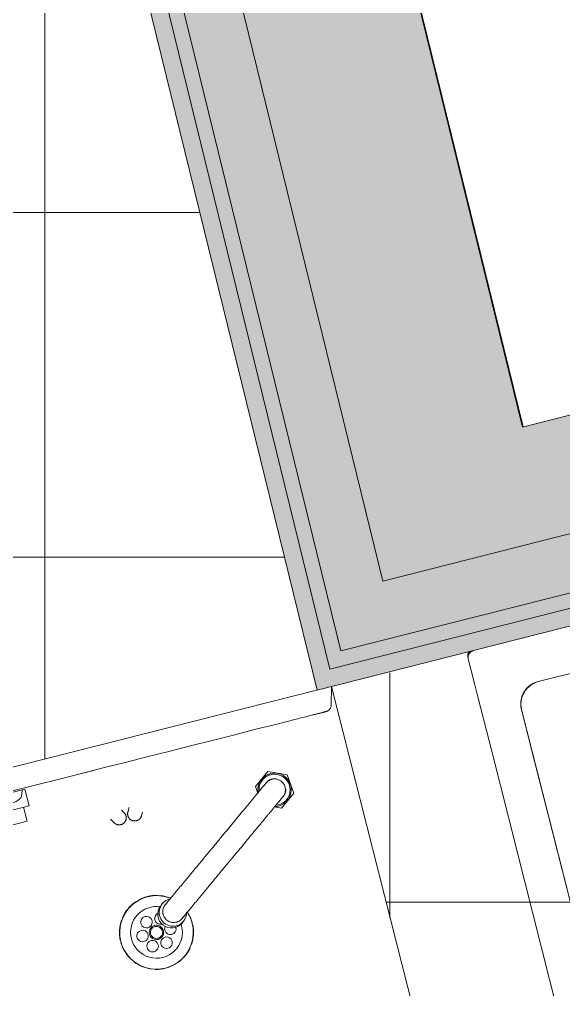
# Model space of a CAD drawing. Header units: metres. Extents: x -227.9 to -140, y 37.9 to 92.1.
# Drawn here: x -159.322 to -158.849, y 60.524 to 61.368 of the extents above; entities that cross this region are included whole.
import ezdxf

# ---------------------------------------------------------------- set-up
doc = ezdxf.new("R2010")
doc.units = ezdxf.units.M
for name, color, linetype, lineweight in [('A-FLOR', 7, 'Continuous', 5), ('A-FLOR-PATT', 7, 'Continuous', 5), ('A-WALL', 7, 'Continuous', 5), ('I-WALL', 7, 'Continuous', 5), ('Q-SPCQ', 7, 'Continuous', 5)]:
    doc.layers.add(name, color=color, linetype=linetype, lineweight=lineweight)

# ---------------------------------------------------------------- blocks, each defined once
blk = doc.blocks.new('QF_Tournus_Lave-Mains_TS2000N_cat - TS2000N à commande au genou _ pompe à savon-512006-MUC-LAG-PRO-PLA-ARC-TZN-N02-AG02Ec-Cote')
at = {"layer": 'Q-SPCQ', "color": 9, "lineweight": 9, "true_color": 0xc0c0c0}
for p, q in [((0.36667, 0), (0.03333, 0)), ((0.38781, 0), (0.36667, 0)), ((0.39583, -0.01555), (0.4, 0)), ((0.4, -0.30332), (0.4, 0)), ((0.10558, -0.021), (0.11746, -0.021)), ((0.11746, -0.021), (0.11971, -0.021)), ((0.11971, -0.036), (0.11971, -0.021)), ((0.11518, -0.036), (0.10543, -0.036)), ((0.11471, -0.0485), (0.11471, -0.036)), ((0.11971, -0.036), (0.11518, -0.036)), ((0.11029, -0.0485), (0.08621, -0.0485)), ((0.11226, -0.0485), (0.11029, -0.0485)), ((0.1146, -0.0485), (0.11226, -0.0485)), ((0.32818, -0.05813), (0.31448, -0.06814)), ((0.3437, -0.06499), (0.32818, -0.05813)), ((0.34552, -0.08186), (0.3437, -0.06499)), ((0.31448, -0.06814), (0.31515, -0.07437)), ((0.33182, -0.09187), (0.34552, -0.08186)), ((0.32609, -0.08934), (0.33182, -0.09187)), ((0.21102, -0.14708), (0.20942, -0.14824)), ((0.22359, -0.16762), (0.22518, -0.16645))]:
    blk.add_line(p, q, dxfattribs=at)
at = {"layer": 'Q-SPCQ', "color": 9, "lineweight": 9, "true_color": 0xc0c0c0, "flags": 128}
for points in [[(0.39569, -0.01601), (0.39561, -0.01624), (0.39551, -0.01646), (0.39541, -0.01667), (0.3953, -0.01689)], [(0.03665, -0.02), (0.05526, -0.02), (0.0741, -0.02), (0.09314, -0.02), (0.11235, -0.02), (0.1317, -0.02), (0.15116, -0.02), (0.1707, -0.02), (0.19028, -0.02), (0.20988, -0.02), (0.22946, -0.02), (0.249, -0.02), (0.26846, -0.02), (0.28781, -0.02), (0.30702, -0.02), (0.32606, -0.02), (0.34489, -0.02), (0.36335, -0.02)], [(0.11746, -0.021), (0.11642, -0.02373), (0.11518, -0.02644)], [(0.36335, -0.02), (0.36484, -0.02), (0.36632, -0.02), (0.36777, -0.02), (0.36919, -0.02), (0.37058, -0.02), (0.37194, -0.02), (0.37326, -0.02), (0.37454, -0.02), (0.37579, -0.02), (0.37699, -0.02), (0.37815, -0.02), (0.37927, -0.02), (0.38034, -0.02), (0.38136, -0.02), (0.38233, -0.02), (0.38325, -0.02), (0.38411, -0.02), (0.38492, -0.02), (0.38568, -0.02), (0.38638, -0.02), (0.38702, -0.02), (0.3876, -0.02), (0.38812, -0.02), (0.38858, -0.02), (0.38897, -0.02), (0.38931, -0.02), (0.38958, -0.02), (0.38979, -0.02), (0.38994, -0.02), (0.39002, -0.02), (0.39004, -0.02)], [(0.38906, -0.02), (0.38877, -0.02), (0.38843, -0.02), (0.38806, -0.02), (0.38765, -0.02), (0.38721, -0.02), (0.38673, -0.02), (0.38621, -0.02), (0.38566, -0.02), (0.38508, -0.02), (0.38447, -0.02), (0.38382, -0.02), (0.38315, -0.02), (0.38244, -0.02), (0.38171, -0.02), (0.38095, -0.02), (0.38017, -0.02), (0.37936, -0.02), (0.37853, -0.02), (0.37767, -0.02), (0.37752, -0.02)], [(0.39004, -0.02), (0.39002, -0.02), (0.38996, -0.02), (0.38986, -0.02), (0.38972, -0.02), (0.38954, -0.02), (0.38932, -0.02)], [(0.39491, -0.01749), (0.39477, -0.01769), (0.39462, -0.01787), (0.39446, -0.01805), (0.39429, -0.01823), (0.39412, -0.01839), (0.39394, -0.01855), (0.39376, -0.01871), (0.39357, -0.01885), (0.39337, -0.01899), (0.39317, -0.01912), (0.39296, -0.01924), (0.39275, -0.01935), (0.39253, -0.01946), (0.39231, -0.01955), (0.39209, -0.01964), (0.39186, -0.01972), (0.39163, -0.01978), (0.3914, -0.01984), (0.39116, -0.01989), (0.39093, -0.01993), (0.39069, -0.01996), (0.39045, -0.01999), (0.39021, -0.02), (0.39004, -0.02)], [(0.11518, -0.02644), (0.11444, -0.02742), (0.11324, -0.0283), (0.11166, -0.02904), (0.10977, -0.02959), (0.10766, -0.02994), (0.10543, -0.03005)], [(0.20162, -0.06234), (0.20186, -0.06192), (0.20258, -0.06067), (0.20378, -0.0586)], [(0.18772, -0.06849), (0.18748, -0.06807), (0.18676, -0.06682), (0.18556, -0.06475)], [(0.19837, -0.06234), (0.19849, -0.06255), (0.1986, -0.06277), (0.1987, -0.063), (0.19879, -0.06322), (0.19888, -0.06346), (0.19895, -0.06369), (0.19901, -0.06393), (0.19907, -0.06417), (0.19911, -0.06441), (0.19915, -0.06465), (0.19917, -0.0649), (0.19919, -0.06514), (0.1992, -0.06539), (0.19919, -0.06564), (0.19918, -0.06588), (0.19915, -0.06613), (0.19912, -0.06637), (0.19908, -0.06661), (0.19903, -0.06685), (0.19896, -0.06709), (0.19889, -0.06733), (0.19881, -0.06756), (0.19872, -0.06779), (0.19862, -0.06801), (0.19851, -0.06823), (0.19839, -0.06845), (0.19827, -0.06866), (0.19813, -0.06887), (0.19799, -0.06907), (0.19784, -0.06926), (0.19768, -0.06945), (0.19752, -0.06963), (0.19735, -0.06981), (0.19717, -0.06998), (0.19698, -0.07014), (0.19679, -0.07029), (0.19659, -0.07044), (0.19639, -0.07058), (0.19618, -0.0707), (0.19612, -0.07074)], [(0.19672, -0.05947), (0.19774, -0.06124), (0.19828, -0.06217), (0.19837, -0.06234)], [(0.20387, -0.07074), (0.20366, -0.07061), (0.20346, -0.07048), (0.20326, -0.07033), (0.20306, -0.07018), (0.20287, -0.07002), (0.20269, -0.06985), (0.20252, -0.06968), (0.20235, -0.0695), (0.20219, -0.06931), (0.20204, -0.06912), (0.2019, -0.06892), (0.20176, -0.06872), (0.20163, -0.06851), (0.20151, -0.06829), (0.2014, -0.06807), (0.2013, -0.06785), (0.20121, -0.06762), (0.20112, -0.06739), (0.20105, -0.06715), (0.20098, -0.06692), (0.20093, -0.06668), (0.20088, -0.06644), (0.20085, -0.06619), (0.20082, -0.06595), (0.2008, -0.0657), (0.2008, -0.06546), (0.2008, -0.06521), (0.20081, -0.06496), (0.20084, -0.06472), (0.20087, -0.06448), (0.20091, -0.06423), (0.20096, -0.06399), (0.20102, -0.06375), (0.20109, -0.06352), (0.20117, -0.06329), (0.20126, -0.06306), (0.20136, -0.06283), (0.20147, -0.06261), (0.20159, -0.06239), (0.20162, -0.06234)], [(0.21393, -0.06562), (0.21291, -0.06739), (0.21237, -0.06832), (0.21227, -0.06849)], [(0.21341, -0.14847), (0.21383, -0.14816), (0.2143, -0.14782), (0.21481, -0.14745), (0.21535, -0.14705), (0.21594, -0.14662), (0.21657, -0.14616), (0.21724, -0.14567), (0.21796, -0.14515), (0.21871, -0.1446), (0.21951, -0.14401), (0.22035, -0.1434), (0.22123, -0.14276), (0.22214, -0.14209), (0.2231, -0.14139), (0.22409, -0.14067), (0.22511, -0.13992), (0.22616, -0.13915), (0.22725, -0.13836), (0.22836, -0.13755), (0.22949, -0.13672), (0.23065, -0.13587), (0.23182, -0.13501), (0.23302, -0.13414), (0.23423, -0.13326), (0.23545, -0.13236), (0.23669, -0.13146), (0.24507, -0.12533), (0.24636, -0.12439), (0.24765, -0.12345), (0.25459, -0.11838), (0.25581, -0.11748), (0.25703, -0.1166), (0.26335, -0.11197), (0.26445, -0.11117), (0.26552, -0.11039), (0.27197, -0.10568), (0.27293, -0.10498), (0.27388, -0.10428), (0.27481, -0.1036), (0.27573, -0.10293), (0.27665, -0.10226), (0.27755, -0.1016), (0.27844, -0.10095), (0.27933, -0.1003), (0.2802, -0.09966), (0.28761, -0.09424), (0.28841, -0.09366), (0.28921, -0.09308), (0.29704, -0.08735), (0.29775, -0.08683), (0.29846, -0.08632), (0.29915, -0.08581), (0.29984, -0.08531), (0.30052, -0.08481), (0.30119, -0.08432), (0.30186, -0.08384), (0.30251, -0.08336), (0.30316, -0.08289), (0.30379, -0.08242), (0.30442, -0.08196), (0.30505, -0.08151), (0.30566, -0.08106), (0.31537, -0.07396), (0.32195, -0.06915), (0.32428, -0.06745), (0.32441, -0.06735)], [(0.19612, -0.07074), (0.19591, -0.07086), (0.19569, -0.07097), (0.19546, -0.07107), (0.19523, -0.07116), (0.195, -0.07124), (0.19477, -0.07132), (0.19453, -0.07138), (0.19429, -0.07143), (0.19405, -0.07148), (0.1938, -0.07152), (0.19356, -0.07154), (0.19331, -0.07156), (0.19307, -0.07156), (0.19282, -0.07156), (0.19258, -0.07154), (0.19233, -0.07152), (0.19209, -0.07149), (0.19185, -0.07144), (0.19161, -0.07139), (0.19137, -0.07133), (0.19113, -0.07126), (0.1909, -0.07118), (0.19067, -0.07109), (0.19045, -0.07099), (0.19023, -0.07088), (0.19001, -0.07076), (0.1898, -0.07063), (0.18959, -0.0705), (0.18939, -0.07036), (0.1892, -0.07021), (0.18901, -0.07005), (0.18883, -0.06988), (0.18865, -0.06971), (0.18848, -0.06953), (0.18832, -0.06935), (0.18817, -0.06916), (0.18802, -0.06896), (0.18788, -0.06875), (0.18775, -0.06854), (0.18772, -0.06849)], [(0.21227, -0.06849), (0.21214, -0.0687), (0.21201, -0.0689), (0.21187, -0.0691), (0.21171, -0.0693), (0.21156, -0.06948), (0.21139, -0.06966), (0.21121, -0.06984), (0.21103, -0.07001), (0.21085, -0.07017), (0.21065, -0.07032), (0.21046, -0.07046), (0.21025, -0.0706), (0.21004, -0.07073), (0.20983, -0.07085), (0.20961, -0.07096), (0.20938, -0.07106), (0.20915, -0.07115), (0.20892, -0.07124), (0.20869, -0.07131), (0.20845, -0.07138), (0.20821, -0.07143), (0.20797, -0.07148), (0.20773, -0.07151), (0.20748, -0.07154), (0.20724, -0.07156), (0.20699, -0.07156), (0.20674, -0.07156), (0.2065, -0.07155), (0.20625, -0.07152), (0.20601, -0.07149), (0.20577, -0.07145), (0.20553, -0.0714), (0.20529, -0.07133), (0.20505, -0.07126), (0.20482, -0.07118), (0.20459, -0.07109), (0.20437, -0.07099), (0.20415, -0.07089), (0.20393, -0.07077), (0.20387, -0.07074)], [(0.334, -0.08381), (0.33381, -0.08395), (0.33361, -0.08409), (0.3334, -0.08425), (0.33318, -0.08441), (0.33295, -0.08458), (0.33271, -0.08475), (0.33245, -0.08494), (0.33219, -0.08513), (0.33192, -0.08533), (0.33163, -0.08554), (0.33134, -0.08575), (0.33103, -0.08598), (0.33072, -0.08621), (0.33039, -0.08645), (0.33005, -0.08669), (0.32971, -0.08694), (0.32935, -0.08721), (0.32898, -0.08747), (0.3286, -0.08775), (0.32822, -0.08803), (0.32782, -0.08833), (0.32741, -0.08862), (0.32699, -0.08893), (0.32656, -0.08924), (0.32612, -0.08956), (0.32568, -0.08989), (0.32522, -0.09023), (0.32475, -0.09057), (0.32427, -0.09092), (0.32378, -0.09127), (0.32329, -0.09164), (0.32278, -0.09201), (0.32226, -0.09238), (0.32174, -0.09277), (0.3212, -0.09316), (0.32066, -0.09356), (0.32011, -0.09396), (0.31954, -0.09437), (0.31897, -0.09479), (0.31839, -0.09521), (0.3178, -0.09564), (0.3172, -0.09608), (0.3166, -0.09653), (0.31598, -0.09698), (0.31536, -0.09743), (0.31472, -0.09789), (0.31408, -0.09836), (0.31343, -0.09884), (0.31277, -0.09932), (0.31211, -0.09981), (0.31143, -0.1003), (0.31075, -0.1008), (0.31006, -0.1013), (0.30936, -0.10181), (0.30865, -0.10233), (0.30794, -0.10285), (0.30722, -0.10338), (0.30649, -0.10391), (0.30575, -0.10445), (0.305, -0.105), (0.30425, -0.10555), (0.30349, -0.1061), (0.30272, -0.10666), (0.30195, -0.10723), (0.30117, -0.1078), (0.30038, -0.10838), (0.29958, -0.10896), (0.29878, -0.10954), (0.29797, -0.11013), (0.29716, -0.11073), (0.29634, -0.11133), (0.29551, -0.11193), (0.29467, -0.11255), (0.29383, -0.11316), (0.29298, -0.11378), (0.29212, -0.11441), (0.29126, -0.11504), (0.28669, -0.11838), (0.28576, -0.11906), (0.28483, -0.11974), (0.28388, -0.12044), (0.28291, -0.12114), (0.28193, -0.12186), (0.28094, -0.12258), (0.27993, -0.12332), (0.27891, -0.12406), (0.27787, -0.12482), (0.27681, -0.1256), (0.27574, -0.12638), (0.27159, -0.12941), (0.26772, -0.13224), (0.2665, -0.13313), (0.26288, -0.13578), (0.26161, -0.13671), (0.26033, -0.13764), (0.25905, -0.13858), (0.25776, -0.13952), (0.2543, -0.14205), (0.25081, -0.1446), (0.24955, -0.14552), (0.2483, -0.14643), (0.24706, -0.14734), (0.24583, -0.14824), (0.24217, -0.15091), (0.24101, -0.15176), (0.23987, -0.1526), (0.23875, -0.15341), (0.23526, -0.15596), (0.23202, -0.15833), (0.22854, -0.16088), (0.226, -0.16273), (0.22458, -0.16377)]]:
    blk.add_lwpolyline(points, dxfattribs=at)
at = {"layer": 'Q-SPCQ', "color": 9, "lineweight": 9, "true_color": 0xc0c0c0}
for centre, radius, start, end in [((0.33, -0.075), 0.01454, 36.15839, 178.26378), ((0.33, -0.075), 0.01454, 36.15839, 177.07253), ((0.33, -0.075), 0.01354, 36.15839, 171.15839), ((0.33, -0.075), 0.01454, 254.71412, 36.15839), ((0.33, -0.075), 0.01454, 255.24426, 36.15839), ((0.33, -0.075), 0.00974, 75.14739, 111.2089), ((0.33, -0.075), 0.01354, 261.15839, 36.15839), ((0.33, -0.075), 0.00974, 318.64397, 350.0447), ((0.2, -0.17), 0.032, 55.5778, 180), ((0.2, -0.17), 0.032, 52.79779, 180), ((0.2, -0.17), 0.03221, 110.94857, 141.01448), ((0.2, -0.17), 0.03221, 73.79869, 106.20131), ((0.2, -0.17), 0.03221, 55.05094, 69.05143), ((0.2, -0.17), 0.0225, 67.12143, 180), ((0.2, -0.17), 0.03221, 146.54019, 177.97206), ((0.19374, -0.15919), 0.005, 0, 180), ((0.19374, -0.15919), 0.005, 180, 0), ((0.20623, -0.15918), 0.005, 90, 180), ((0.20623, -0.15918), 0.005, 180, 270), ((0.2, -0.17), 0.032, 0, 19.93864), ((0.18751, -0.17002), 0.005, 0.21055, 179.78945), ((0.2, -0.17), 0.00625, 360, 180), ((0.2, -0.17), 0.00526, 0, 180), ((0.21249, -0.16998), 0.005, 138.57491, 180.21055), ((0.21249, -0.16998), 0.005, 359.78945, 13.668), ((0.2, -0.17), 0.0225, 0, 5.23265), ((0.2, -0.17), 0.032, 360, 16.76184), ((0.2, -0.17), 0.03221, 2.02794, 17.29269), ((0.2, -0.17), 0.03221, 182.02794, 213.45981), ((0.2, -0.17), 0.032, 180, 360), ((0.2, -0.17), 0.032, 180, 0), ((0.2, -0.17), 0.0225, 180, 0), ((0.18751, -0.17002), 0.005, 179.78945, 0.21055), ((0.19377, -0.18083), 0.005, 0, 180), ((0.2, -0.17), 0.00625, 180, 360), ((0.2, -0.17), 0.00526, 180, 355.53217), ((0.20626, -0.18081), 0.005, 0, 180), ((0.21249, -0.16998), 0.005, 180.21055, 359.78945), ((0.2, -0.17), 0.03221, 326.54019, 357.97206), ((0.19377, -0.18083), 0.005, 180, 0), ((0.20626, -0.18081), 0.005, 180, 0), ((0.2, -0.17), 0.03221, 218.98552, 249.05143), ((0.2, -0.17), 0.03221, 290.94857, 321.01448), ((0.2, -0.17), 0.03221, 253.79869, 286.20131)]:
    blk.add_arc(centre, radius, start, end, dxfattribs=at)
for centre, start_param, end_param in [((0.21651, -0.15793), 0.061605, 3.141593), ((0.2181, -0.15676), 0, 3.141593), ((0.2181, -0.15676), 5.576204, 6.283185), ((0.2181, -0.15676), 3.141593, 3.872042)]:
    blk.add_ellipse(centre, major_axis=(-0.00708, 0.00969), ratio=0.992546, start_param=start_param, end_param=end_param, dxfattribs=at)
for points, knots in [([(0.17117, -0.02), (0.17117, -0.02), (0.17259, -0.02), (0.17774, -0.02), (0.18194, -0.02), (0.18332, -0.02)], [0, 0, 0, 0, 0.3926991, 0.7853982, 0.9601879, 0.9601879, 0.9601879, 0.9601879]), ([(0.18332, -0.02), (0.18194, -0.02), (0.17774, -0.02), (0.17259, -0.02), (0.17117, -0.02), (0.17117, -0.02)], [5.3229974, 5.3229974, 5.3229974, 5.3229974, 5.4977871, 5.8904862, 6.2831853, 6.2831853, 6.2831853, 6.2831853]), ([(0.33527, -0.06713), (0.33436, -0.06652), (0.33231, -0.06562), (0.32897, -0.06539), (0.32574, -0.06633), (0.32358, -0.0679), (0.3226, -0.06907), (0.32235, -0.06942)], [0.1111111, 0.1111111, 0.1111111, 0.1111111, 0.2222222, 0.3333333, 0.4444444, 0.5555556, 0.5983775, 0.5983775, 0.5983775, 0.5983775]), ([(0.21127, -0.16176), (0.21094, -0.16129), (0.21036, -0.16032), (0.20977, -0.1588), (0.20946, -0.15714), (0.20944, -0.15547), (0.20972, -0.15382), (0.21027, -0.15225), (0.21109, -0.1508), (0.21223, -0.1494), (0.21352, -0.14834), (0.21447, -0.14779), (0.21484, -0.14761)], [0, 0, 0, 0, 0.0555556, 0.1111111, 0.1666667, 0.2222222, 0.2777778, 0.3333333, 0.3888889, 0.4444444, 0.5138889, 0.5555556, 0.5555556, 0.5555556, 0.5555556]), ([(0.22585, -0.16266), (0.22489, -0.16365), (0.22315, -0.16483), (0.22044, -0.16558), (0.21836, -0.16568), (0.21631, -0.16535), (0.21368, -0.16427), (0.21214, -0.16292), (0.21127, -0.16176)], [0.4444444, 0.4444444, 0.4444444, 0.4444444, 0.5833333, 0.6527778, 0.7222222, 0.7916667, 0.8611111, 1, 1, 1, 1])]:
    blk.add_open_spline(points, degree=3, knots=knots, dxfattribs=at)
for points in [[(0.33765, -0.06941), (0.33707, -0.06863), (0.33637, -0.06793), (0.33559, -0.06735)], [(0.33417, -0.0835), (0.33516, -0.08302), (0.33697, -0.0817), (0.33884, -0.0789), (0.33964, -0.07565), (0.33928, -0.07231), (0.3383, -0.0703), (0.33765, -0.06941)]]:
    blk.add_open_spline(points, degree=3, dxfattribs=at)
blk = doc.blocks.new('Vidoir mural_46x38_avec_grille - Vidoir mural_46x38_avec_grille-4237193-MUC-LAG-PRO-PLA-ARC-TZN-N02-AG02Ec-Cote')
at = {"layer": 'Q-SPCQ', "color": 9, "lineweight": 9, "true_color": 0xc0c0c0}
for p, q in [((-0.2275, -0.004), (-0.2275, -0.006)), ((-0.2275, -0.006), (-0.2275, -0.028)), ((-0.2275, -0.028), (-0.2275, -0.04)), ((-0.2275, -0.04), (-0.2275, -0.09)), ((-0.1735, -0.04), (-0.08499, -0.04)), ((-0.1935, -0.09), (-0.1935, -0.05972)), ((-0.1935, -0.341), (-0.1935, -0.06)), ((-0.2275, -0.09), (-0.2275, -0.37)), ((-0.1935, -0.341), (-0.1935, -0.09))]:
    blk.add_line(p, q, dxfattribs=at)
for centre, radius in [((-0.2235, -0.004), 0.004), ((-0.2215, -0.006), 0.006), ((-0.2215, -0.006), 0.006), ((-0.2235, -0.004), 0.004), ((-0.1735, -0.06), 0.02)]:
    blk.add_arc(centre, radius, 90, 180, dxfattribs=at)
for points, knots in [([(-0.1735, -0.04), (-0.17473, -0.04), (-0.17717, -0.04023), (-0.18009, -0.04105), (-0.18228, -0.042), (-0.18383, -0.04284), (-0.18506, -0.04366), (-0.18601, -0.04439), (-0.18672, -0.04498), (-0.18739, -0.0456), (-0.18824, -0.04646), (-0.18924, -0.04762), (-0.19034, -0.04916), (-0.19136, -0.05092), (-0.19225, -0.05292), (-0.19317, -0.05584), (-0.1935, -0.05829), (-0.1935, -0.06)], [0, 0, 0, 0, 0.125, 0.25, 0.3125, 0.375, 0.4375, 0.46875, 0.5, 0.53125, 0.5625, 0.625, 0.6875, 0.75, 0.8125, 0.875, 1, 1, 1, 1]), ([(-0.1935, -0.05972), (-0.19339, -0.05816), (-0.19306, -0.05594), (-0.19226, -0.05324), (-0.1915, -0.05136), (-0.19053, -0.04962), (-0.18935, -0.04802), (-0.18827, -0.04681), (-0.18735, -0.0459), (-0.18666, -0.04525), (-0.18595, -0.04464), (-0.18495, -0.04386), (-0.18363, -0.04299), (-0.18198, -0.04209), (-0.17978, -0.04109), (-0.177, -0.04023), (-0.17468, -0.04), (-0.1735, -0.04)], [0, 0, 0, 0, 0.125, 0.1875, 0.25, 0.3125, 0.375, 0.4375, 0.46875, 0.5, 0.53125, 0.5625, 0.625, 0.6875, 0.75, 0.875, 1, 1, 1, 1])]:
    blk.add_open_spline(points, degree=3, knots=knots, dxfattribs=at)
blk.add_open_spline([(-0.1935, -0.06), (-0.1935, -0.06213), (-0.1935, -0.06662), (-0.1935, -0.07412), (-0.1935, -0.08204), (-0.1935, -0.08733), (-0.1935, -0.09)], degree=3, dxfattribs=at)
blk = doc.blocks.new('MUC-DLP-DCE-CUI-M3D-TZN-TNV-v21-C_rvt-1-MUC-LAG-PRO-PLA-ARC-TZN-N02-AG02Ec-Cote')
at = {"layer": 'Q-SPCQ', "color": 9, "lineweight": 9, "true_color": 0xc0c0c0, "rotation": 14.21777698102416}
for name, p in [('Vidoir mural_46x38_avec_grille - Vidoir mural_46x38_avec_grille-4237193-MUC-LAG-PRO-PLA-ARC-TZN-N02-AG02Ec-Cote', (-158.71254, 60.87335)), ('QF_Tournus_Lave-Mains_TS2000N_cat - TS2000N à commande au genou _ pompe à savon-512006-MUC-LAG-PRO-PLA-ARC-TZN-N02-AG02Ec-Cote', (-159.43835, 60.68945))]:
    blk.add_blockref(name, p, dxfattribs=at)

msp = doc.modelspace()

# ---------------------------------------------------------------- hatches: boundary and pattern name
at = {"layer": 'A-FLOR-PATT', "true_color": 0xc0c0c0}
h = msp.add_hatch(dxfattribs=at)
h.set_pattern_fill('FP_2', color=9, style=0, pattern_type=2)
h.set_pattern_definition([(0, (0, 0), (0, 0.3), []), (90, (0, 0), (-0.3, 0), [])])
h.paths.add_polyline_path([(-160.3114, 55.46463), (-157.02087, 55.46463), (-157.14056, 55.93704), (-157.14056, 55.91113), (-157.14681, 55.91113), (-157.14681, 55.50813), (-157.14056, 55.50813), (-157.14056, 55.47963), (-157.16806, 55.47963), (-157.16806, 55.50813), (-157.16181, 55.50813), (-157.16181, 55.91113), (-157.16806, 55.91113), (-157.16806, 55.93963), (-157.14122, 55.93963), (-157.36082, 56.80638), (-157.84255, 56.6848), (-158.31082, 56.68586), (-158.64104, 57.01757), (-158.63999, 57.48563), (-158.3087, 57.81543), (-158.1531, 57.85486), (-158.39843, 58.82311), (-157.90357, 58.9485), (-157.943, 59.10412), (-157.93831, 59.10596), (-157.943, 59.12475), (-157.93353, 59.12782), (-158.15442, 59.99962), (-158.96384, 59.79454), (-158.95524, 59.76061), (-158.85831, 59.78517), (-158.8534, 59.76579), (-158.96972, 59.73631), (-158.98323, 59.78963), (-159.04624, 59.77366), (-159.05606, 59.81244), (-158.99305, 59.8284), (-159.00656, 59.88172), (-158.89024, 59.91119), (-158.88532, 59.89181), (-158.98226, 59.86724), (-158.97366, 59.83332), (-158.16424, 60.0384), (-158.16915, 60.05779), (-158.17885, 60.05533), (-158.18376, 60.07472), (-158.18861, 60.07349), (-158.41065, 60.94984), (-158.62786, 60.89404), (-158.61178, 60.83182), (-158.60328, 60.83305), (-158.60017, 60.82312), (-158.5775, 60.83317), (-158.57281, 60.83604), (-158.5666, 60.83179), (-158.56426, 60.82783), (-158.56473, 60.82271), (-158.5682, 60.81788), (-158.58259, 60.81808), (-158.59899, 60.8161), (-158.59662, 60.80472), (-158.60651, 60.80221), (-158.60837, 60.7998), (-158.60975, 60.79775), (-158.59959, 60.77479), (-158.59671, 60.77009), (-158.60096, 60.76389), (-158.60492, 60.76155), (-158.61005, 60.76202), (-158.61488, 60.76549), (-158.61464, 60.77959), (-158.61749, 60.79682), (-158.62989, 60.79629), (-158.67835, 60.78294), (-158.63367, 60.60742), (-158.65306, 60.60251), (-158.69804, 60.77902), (-158.75257, 60.7652), (-158.75444, 60.76279), (-158.7593, 60.76112), (-158.75663, 60.76084), (-158.74622, 60.73738), (-158.7441, 60.73179), (-158.74712, 60.72716), (-158.75169, 60.72437), (-158.75682, 60.72483), (-158.76165, 60.72831), (-158.7614, 60.7424), (-158.76355, 60.75981), (-158.77655, 60.75913), (-158.7802, 60.75913), (-158.78348, 60.76919), (-158.80615, 60.75914), (-158.81084, 60.75627), (-158.81705, 60.76051), (-158.81939, 60.76448), (-158.81892, 60.7696), (-158.81545, 60.77443), (-158.80135, 60.77419), (-158.78453, 60.77621), (-158.78687, 60.78746), (-158.77948, 60.7901), (-158.79526, 60.85239), (-159.05032, 60.7866), (-158.9762, 60.49262), (-158.97465, 60.46668), (-158.9882, 60.43494), (-159.00507, 60.4186), (-159.03859, 60.39673), (-159.05045, 60.38816), (-159.05166, 60.38174), (-159.06369, 60.35006), (-159.08698, 60.33638), (-159.11622, 60.32397), (-159.14622, 60.31556), (-159.16852, 60.31151), (-159.2059, 60.31041), (-159.21844, 60.31085), (-159.24722, 60.33566), (-159.24858, 60.33864), (-159.2627, 60.33993), (-159.3097, 60.34458), (-159.33231, 60.35277), (-159.35613, 60.37773), (-159.36422, 60.3969), (-159.43757, 60.68965), (-159.06321, 60.78523), (-159.2763, 61.65425), (-159.73223, 61.53873), (-159.73407, 61.54291), (-159.75272, 61.53818), (-159.75517, 61.54788), (-160.68577, 61.31209), (-160.68331, 61.3024), (-160.7027, 61.29749), (-160.70159, 61.29312), (-161.37413, 61.12272), (-161.37413, 59.90527), (-161.37913, 59.90527), (-161.37913, 59.88527), (-161.38913, 59.88527), (-161.38913, 58.82527), (-161.37913, 58.82527), (-161.37913, 58.80527), (-161.37413, 58.80527), (-161.37413, 58.77527), (-160.3124, 58.77527), (-160.3124, 58.70106), (-159.6124, 58.70106), (-159.61296, 55.47963), (-160.3124, 55.47963), (-160.3114, 56.73603), (-160.3274, 56.73603), (-160.3274, 55.46463)])
h.paths.add_polyline_path([(-158.73631, 55.47963), (-158.75756, 55.47963), (-158.75756, 55.50813), (-158.75131, 55.50813), (-158.75131, 55.91113), (-158.75756, 55.91113), (-158.75756, 55.93963), (-158.73006, 55.93963), (-158.73006, 55.92463), (-157.16856, 55.92463), (-157.16856, 55.49463), (-158.73006, 55.49463), (-158.73006, 55.47963)])
h.paths.add_polyline_path([(-158.73631, 55.50813), (-158.73006, 55.50813), (-158.73006, 55.91113), (-158.73631, 55.91113), (-158.73631, 55.55145)])
h.paths.add_polyline_path([(-159.1687, 58.3986), (-159.24238, 58.68941), (-158.95157, 58.76309), (-158.87789, 58.47228), (-159.15639, 58.40171)])
h.paths.add_polyline_path([(-159.04592, 58.52872), (-158.99256, 58.54224), (-159.00607, 58.59353), (-159.05882, 58.57965), (-159.04734, 58.53432)])
h.paths.add_polyline_path([(-159.07293, 58.63535), (-159.0197, 58.64935), (-159.03309, 58.70218), (-159.08632, 58.68818), (-159.07435, 58.64095)])
h.paths.add_polyline_path([(-159.07483, 58.63487), (-159.08834, 58.68818), (-159.14169, 58.67466), (-159.1277, 58.62147), (-159.08644, 58.63193)])
h.paths.add_polyline_path([(-159.12961, 58.61897), (-159.18292, 58.60546), (-159.16941, 58.55417), (-159.1167, 58.56803), (-159.12819, 58.61336)])
h.paths.add_polyline_path([(-159.1277, 58.61945), (-159.12819, 58.62135), (-159.13009, 58.62087), (-159.12961, 58.61897), (-159.12819, 58.61933)])
h.paths.add_polyline_path([(-159.1161, 58.56565), (-159.11407, 58.56565), (-159.10117, 58.51472), (-159.10319, 58.51472), (-159.11468, 58.56005)])
h.paths.add_polyline_path([(-159.10259, 58.51234), (-159.10057, 58.51234), (-159.08766, 58.4614), (-159.03443, 58.4754), (-159.04734, 58.52633), (-159.04543, 58.52682), (-159.04592, 58.52872), (-159.04794, 58.52872), (-159.06084, 58.57965), (-159.05894, 58.58013), (-159.05894, 58.58216), (-159.00619, 58.59603), (-159.0191, 58.64697), (-159.07245, 58.63345), (-159.07293, 58.63535), (-159.07483, 58.63487), (-159.07483, 58.63284), (-159.12758, 58.61897), (-159.11468, 58.56803), (-159.11658, 58.56755), (-159.1161, 58.56565), (-159.16941, 58.55214), (-159.1559, 58.50085), (-159.10307, 58.51424)])
h.paths.add_polyline_path([(-159.14288, 58.44741), (-159.08968, 58.4614), (-159.10259, 58.51234), (-159.1558, 58.49842), (-159.1463, 58.46092)])
h.paths.add_polyline_path([(-159.03241, 58.4754), (-158.97906, 58.48892), (-158.99256, 58.54021), (-159.04531, 58.52633), (-159.03431, 58.48291)])
h.paths.add_polyline_path([(-158.97715, 58.4894), (-158.9238, 58.50292), (-158.93731, 58.55421), (-158.99018, 58.54082), (-158.97905, 58.49691)])
h.paths.add_polyline_path([(-159.10069, 58.51282), (-159.10117, 58.51472), (-159.04782, 58.52824), (-159.04734, 58.52633), (-159.09318, 58.51472)])
h.paths.add_polyline_path([(-158.99066, 58.54272), (-158.93731, 58.55624), (-158.95082, 58.60753), (-159.00369, 58.59413), (-158.99256, 58.55022)])
h.paths.add_polyline_path([(-158.99208, 58.54033), (-158.99018, 58.54082), (-158.99066, 58.54272), (-158.99256, 58.54224), (-158.9922, 58.54082)])
h.paths.add_polyline_path([(-159.1142, 58.56613), (-159.11468, 58.56803), (-159.06133, 58.58155), (-159.06084, 58.57965), (-159.10669, 58.56803)])
h.paths.add_polyline_path([(-159.06133, 58.58155), (-159.07435, 58.63297), (-159.07245, 58.63345), (-159.05942, 58.58203), (-159.06084, 58.58167)])
h.paths.add_polyline_path([(-159.00417, 58.59603), (-158.95082, 58.60955), (-158.96433, 58.66084), (-159.01707, 58.64697), (-159.00559, 58.60164)])
h.paths.add_polyline_path([(-159.00559, 58.59365), (-159.00369, 58.59413), (-159.00417, 58.59603), (-159.00607, 58.59555), (-159.00571, 58.59413)])
h.paths.add_polyline_path([(-159.1834, 58.60736), (-159.13009, 58.62087), (-159.1436, 58.67418), (-159.19691, 58.66067), (-159.18683, 58.62087)])
h.paths.add_polyline_path([(-159.0191, 58.64697), (-159.0172, 58.64745), (-159.01768, 58.64935), (-159.01958, 58.64887), (-159.01922, 58.64745)])
h.paths.add_polyline_path([(-159.01768, 58.64935), (-158.96433, 58.66287), (-158.97783, 58.71618), (-159.03106, 58.70218), (-159.02062, 58.66096)])
h.paths.add_polyline_path([(-159.24099, 60.33867), (-159.19674, 60.34176), (-159.21067, 60.34072), (-159.2389, 60.33882)])
h.paths.add_polyline_path([(-159.17785, 60.34417), (-159.13305, 60.35474), (-159.13771, 60.35403), (-159.16442, 60.34757), (-159.17679, 60.34444)])
h.paths.add_polyline_path([(-159.11487, 60.36017), (-159.07454, 60.37683), (-159.09588, 60.36778), (-159.11414, 60.36047)])
h.paths.add_polyline_path([(-159.20316, 60.54178), (-159.19105, 60.54428), (-159.18904, 60.54585), (-159.20361, 60.54185)])
h.paths.add_polyline_path([(-159.20553, 60.54213), (-159.22233, 60.54885), (-159.21712, 60.54544), (-159.20987, 60.54276)])
h.paths.add_polyline_path([(-159.18518, 60.54728), (-159.17767, 60.55431), (-159.17523, 60.55923), (-159.18221, 60.55085)])
h.paths.add_polyline_path([(-159.23374, 60.56592), (-159.23374, 60.58093), (-159.23454, 60.57278), (-159.23401, 60.56825)])
h.paths.add_polyline_path([(-159.22361, 60.54985), (-159.23156, 60.56046), (-159.22815, 60.55481), (-159.22565, 60.55146)])
h.paths.add_polyline_path([(-159.2018, 60.5592), (-159.20129, 60.5604), (-159.19932, 60.55984)])
h.paths.add_polyline_path([(-159.20363, 60.58836), (-159.20483, 60.58714), (-159.20687, 60.58753)])
h.paths.add_polyline_path([(-159.20102, 60.57979), (-159.19879, 60.58036), (-159.19548, 60.57802), (-159.19666, 60.57531), (-159.20009, 60.57884)])
h.paths.add_polyline_path([(-159.20708, 60.57826), (-159.20663, 60.58136), (-159.2019, 60.58151), (-159.2019, 60.57957), (-159.20671, 60.57835)])
h.paths.add_polyline_path([(-159.20878, 60.57224), (-159.20483, 60.56751), (-159.20603, 60.56676), (-159.20995, 60.56954), (-159.209, 60.57173)])
h.paths.add_polyline_path([(-159.21046, 60.57315), (-159.21094, 60.57475), (-159.20781, 60.57829), (-159.20735, 60.57731), (-159.209, 60.57236), (-159.21046, 60.57315)])
h.paths.add_polyline_path([(-159.2042, 60.55133), (-159.20617, 60.55676), (-159.20261, 60.55817), (-159.2018, 60.5592), (-159.19055, 60.56), (-159.18963, 60.56244), (-159.18918, 60.56616), (-159.18963, 60.56979), (-159.18581, 60.57819), (-159.18526, 60.57922), (-159.19092, 60.57863), (-159.19243, 60.57801), (-159.19769, 60.5808), (-159.20088, 60.58542), (-159.19968, 60.58716), (-159.20123, 60.59038), (-159.21058, 60.5876), (-159.21401, 60.58698), (-159.21489, 60.58756), (-159.2158, 60.58512), (-159.21625, 60.5814), (-159.2158, 60.57777), (-159.21963, 60.56937), (-159.21967, 60.56835), (-159.22082, 60.56735), (-159.21472, 60.56511), (-159.21094, 60.56053), (-159.20866, 60.55746), (-159.20483, 60.55219)])
h.paths.add_polyline_path([(-159.1717, 60.58164), (-159.17654, 60.59148), (-159.17608, 60.5886), (-159.17356, 60.5846)])
h.paths.add_polyline_path([(-159.17295, 60.56269), (-159.1717, 60.56663), (-159.17089, 60.57478), (-159.17185, 60.57931), (-159.1728, 60.565)])
h.paths.add_polyline_path([(-159.20354, 60.56605), (-159.20354, 60.56799), (-159.19833, 60.56855), (-159.19932, 60.56619), (-159.20261, 60.56608)])
h.paths.add_polyline_path([(-159.20415, 60.56872), (-159.20763, 60.57312), (-159.20638, 60.57755), (-159.20217, 60.57826), (-159.20073, 60.57826), (-159.1978, 60.57444), (-159.19984, 60.57008), (-159.20327, 60.5693), (-159.20361, 60.56907)])
h.paths.add_polyline_path([(-159.19644, 60.56921), (-159.19809, 60.57025), (-159.19596, 60.57494), (-159.19419, 60.57337), (-159.19497, 60.57192)])
h.paths.add_polyline_path([(-159.20182, 60.57025), (-159.20102, 60.57471), (-159.2035, 60.57548), (-159.20442, 60.57532), (-159.2042, 60.57278), (-159.20193, 60.57208)])
h.paths.add_polyline_path([(-159.23184, 60.58636), (-159.22026, 60.60028), (-159.22777, 60.59325), (-159.2315, 60.58716)])
h.paths.add_polyline_path([(-159.19995, 60.59401), (-159.20061, 60.59537), (-159.20019, 60.59444)])
h.paths.add_polyline_path([(-159.21933, 60.60096), (-159.20285, 60.60571), (-159.21439, 60.60328), (-159.21909, 60.60114)])
h.paths.add_polyline_path([(-159.19223, 60.60236), (-159.19143, 60.60346), (-159.19557, 60.6048), (-159.19776, 60.60457), (-159.19263, 60.60252)])
h.paths.add_polyline_path([(-158.75977, 60.79433), (-158.69813, 60.81002), (-158.69583, 60.81174), (-158.69045, 60.81189), (-158.63165, 60.82755), (-158.64743, 60.88984), (-158.77569, 60.85658), (-158.75991, 60.79444)])
at = {"layer": 'I-WALL', "true_color": 0xaaaaaa}
for points in [[(-159.02982, 60.97661), (-158.88441, 61.01344), (-159.05892, 61.7251), (-159.2046, 61.68938), (-159.07908, 61.17748)], [(-159.05448, 60.8672), (-159.00601, 60.87948), (-159.2046, 61.68938), (-159.25316, 61.67747), (-159.06487, 60.90958)], [(-159.05517, 60.81545), (-159.04257, 60.81864), (-159.25316, 61.67747), (-159.26579, 61.67438), (-159.07825, 60.90958)], [(-159.06661, 60.79911), (-159.05207, 60.8028), (-159.26176, 61.65793), (-159.2763, 61.65425), (-159.0937, 60.90958)], [(-159.00601, 60.87948), (-158.35419, 61.0446), (-158.37875, 61.14154), (-159.02982, 60.97661), (-159.01339, 60.90958)], [(-159.04257, 60.81864), (-158.39038, 60.98386), (-158.40266, 61.03233), (-159.05448, 60.8672)], [(-159.05208, 60.80282), (-158.39979, 60.96806), (-158.40298, 60.98066), (-159.05517, 60.81545)], [(-159.06304, 60.78454), (-158.39611, 60.95352), (-158.39979, 60.96806), (-159.06661, 60.79911)]]:
    msp.add_hatch(color=253, dxfattribs=at).paths.add_polyline_path(points)

# ---------------------------------------------------------------- linework, layer by layer
at = {"layer": 'A-FLOR'}
msp.add_line((-159.1778, 62.21212), (-158.88391, 61.01357), dxfattribs=at)
at = {"layer": 'A-WALL'}
for p, q in [((-159.00601, 60.87948), (-159.2046, 61.68938)), ((-159.04257, 60.81864), (-159.25316, 61.67747)), ((-159.00601, 60.87948), (-158.35419, 61.0446)), ((-159.04257, 60.81864), (-158.39038, 60.98386))]:
    msp.add_line(p, q, dxfattribs=at)
at = {"layer": 'I-WALL', "lineweight": 13}
for p, q in [((-158.88441, 61.01344), (-159.05892, 61.7251)), ((-159.05207, 60.8028), (-159.26579, 61.67438)), ((-159.2763, 61.65425), (-159.06304, 60.78454)), ((-158.28182, 61.1661), (-158.88441, 61.01344)), ((-159.05208, 60.80282), (-158.39979, 60.96806)), ((-158.39979, 60.96806), (-159.05207, 60.8028)), ((-159.06304, 60.78454), (-158.41065, 60.94984))]:
    msp.add_line(p, q, dxfattribs=at)

# ---------------------------------------------------------------- block references
at = {"lineweight": 5}
msp.add_blockref('MUC-DLP-DCE-CUI-M3D-TZN-TNV-v21-C_rvt-1-MUC-LAG-PRO-PLA-ARC-TZN-N02-AG02Ec-Cote', (0, 0), dxfattribs=at)

doc.saveas('drawing.dxf')
